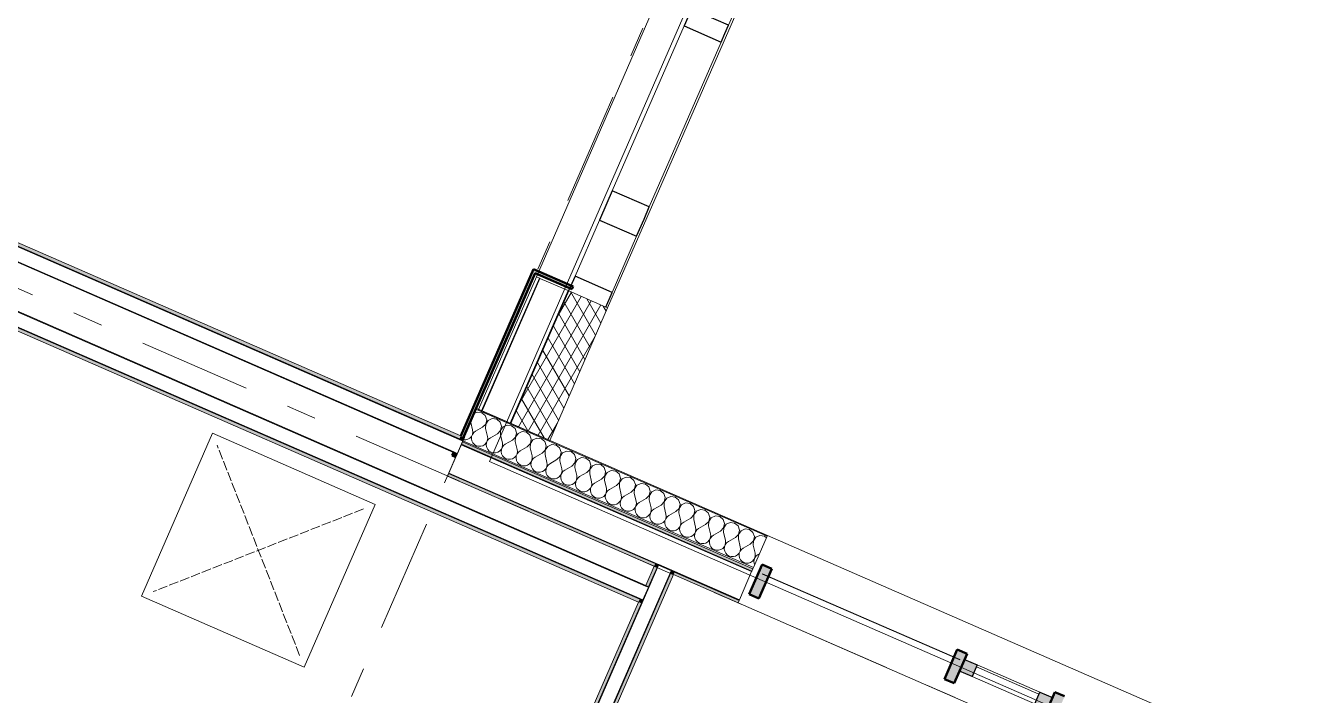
# Model space of a CAD drawing. Header units: millimetres. Extents: x -35034 to 431752, y -71616 to 25069.
# Drawn here: x 341320 to 347304, y -23890 to -20745 of the extents above; entities that cross this region are included whole.
import ezdxf
from ezdxf.enums import TextEntityAlignment as Align

# ---------------------------------------------------------------- set-up
doc = ezdxf.new("R2010")
doc.units = ezdxf.units.MM
doc.header["$MEASUREMENT"] = 0
doc.linetypes.add('Double Dashed', pattern=[1093.611073, 529.166651, -211.666656, 141.111112, -211.666656])
doc.linetypes.add('Hidden Line', pattern=[55, 45, -10])
for name, color, linetype in [('A-25-M_Wall_Int', 7, 'Continuous'), ('New_A-15-MG_Structural_Grid_Phase_2', 7, 'Continuous'), ('New_A-20-M_Floor_Slab', 7, 'Continuous'), ('New_A-25-M_Curtain_Wall', 7, 'Continuous'), ('New_A-25-M_Wall_Ext', 7, 'Continuous'), ('New_A-25-M_Wall_Int', 7, 'Continuous'), ('New_ArchiCAD Doors', 7, 'Continuous'), ('New_ArchiCAD Windows', 7, 'Continuous')]:
    doc.layers.add(name, color=color, linetype=linetype)
for name, color, linetype, lineweight, true_color in [('A-25-M_Wall_Int_Pen_No__107', 7, 'Continuous', 15, 0xa6a6a6), ('A-25-M_Wall_Int_Pen_No__27', 7, 'Continuous', 50, 0x2a2a2a), ('New_A-15-MG_Structural_Grid_Phase_2_Pen_No__222', 7, 'Continuous', 13, 0x65af33), ('New_A-25-M_Curtain_Wall_Pen_No__144', 7, 'Continuous', 0, 0xc8c8c8), ('New_A-25-M_Curtain_Wall_Pen_No__165', 7, 'Continuous', 0, 0x006060), ('New_A-25-M_Curtain_Wall_Pen_No__27', 7, 'Continuous', 50, 0x2a2a2a), ('New_A-25-M_Wall_Ext_Pen_No__107', 7, 'Continuous', 15, 0xa6a6a6), ('New_A-25-M_Wall_Int_Pen_No__107', 7, 'Continuous', 15, 0xa6a6a6), ('New_ArchiCAD Windows_Pen_No__103', 7, 'Continuous', 15, 0xa6a6a6), ('New_ArchiCAD Windows_Pen_No__23', 7, 'Continuous', 30, 0x2a2a2a), ('New_ArchiCAD Windows_Pen_No__63', 7, 'Continuous', 20, 0x606060)]:
    doc.layers.add(name, color=color, linetype=linetype, lineweight=lineweight, true_color=true_color)
for name, color, linetype, lineweight in [('New_A-20-M_Floor_Slab_Pen_No__89', 8, 'Continuous', 20), ('New_A-20-M_Roof_Pen_No__1', 7, 'Continuous', 13), ('New_A-25-M_Curtain_Wall_Pen_No__1', 7, 'Continuous', 13), ('New_A-25-M_Wall_Ext_Pen_No__1', 7, 'Continuous', 13), ('New_A-25-M_Wall_Int_Pen_No__1', 7, 'Continuous', 13), ('New_ArchiCAD Doors_Pen_No__1', 7, 'Continuous', 13), ('New_ArchiCAD Doors_Pen_No__87', 8, 'Continuous', 20), ('New_ArchiCAD Windows_Pen_No__1', 7, 'Continuous', 13), ('New_ArchiCAD Windows_Pen_No__3', 7, 'Continuous', 18), ('New_ArchiCAD Windows_Pen_No__83', 8, 'Continuous', 20)]:
    doc.layers.add(name, color=color, linetype=linetype, lineweight=lineweight)
doc.styles.add('GENERATED_STYLE_4', font='')
doc.styles.get('GENERATED_STYLE_4').set_extended_font_data('Swis721 BT')

# ---------------------------------------------------------------- blocks, each defined once
blk = doc.blocks.new('Slab_6_2', base_point=(319508.7, -20986.7))
at = {"layer": 'New_A-20-M_Floor_Slab_Pen_No__89', "linetype": 'Continuous', "flags": 128}
blk.add_lwpolyline([(360395.6, -39042.6), (361680.2, -36096.6), (358829.1, -34853.4), (360799.2, -30335.3), (343499.7, -22791.9), (351451.6, -4555.7), (347529.4, -2845.4), (347719, -2410.4), (346158.3, -1729.9), (345968.6, -2164.8), (345491.4, -1956.7), (343498.9, -6526.2), (338307.1, -4262.3), (330724.5, -11317.1), (330341.6, -10905.7), (319508.6, -20986.6), (319508.7, -20986.7), (306424.3, -33162.5), (323848.8, -40760.4)], dxfattribs=at)
blk = doc.blocks.new('Curtain Wall_29_2', base_point=(341458.1, 0))
at = {"layer": 'New_A-25-M_Curtain_Wall_Pen_No__144', "linetype": 'Continuous'}
for points in [[(344779.9, -23275.7), (344719.6, -23414.1), (344765.5, -23434.1), (344825.7, -23295.6)], [(345696.9, -23674.5), (345636.7, -23813), (345682.5, -23832.9), (345742.7, -23694.4)], [(346155.4, -23873.9), (346095.2, -24012.4), (346141, -24032.3), (346201.3, -23893.9)]]:
    blk.add_hatch(color=256, dxfattribs=at).paths.add_polyline_path(points)
at = {"layer": 'New_A-25-M_Curtain_Wall_Pen_No__165', "linetype": 'Continuous', "lineweight": 0, "true_color": 0x001818}
blk.add_hatch(color=168, dxfattribs=at).paths.add_polyline_path([(344782.5, -23319.9), (345708.6, -23722.7), (345709, -23721.8), (344782.9, -23318.9)])
at = {"layer": 'New_ArchiCAD Windows_Pen_No__103', "linetype": 'Continuous'}
for points in [[(345731.4, -23720.6), (345791, -23746.5), (345767.1, -23801.5), (345707.4, -23775.6)], [(346120.1, -23955.1), (346060.5, -23929.2), (346084.4, -23874.1), (346144, -23900.1)]]:
    blk.add_hatch(color=256, dxfattribs=at).paths.add_polyline_path(points)
at = {"layer": 'New_A-25-M_Curtain_Wall_Pen_No__1', "linetype": 'Continuous'}
for p, q in [((344782.9, -23318.9), (344782.5, -23319.9)), ((344782.5, -23319.9), (345708.6, -23722.7)), ((345709, -23721.8), (344782.9, -23318.9)), ((345708.6, -23722.7), (345709, -23721.8))]:
    blk.add_line(p, q, dxfattribs=at)
at = {"layer": 'New_A-25-M_Curtain_Wall_Pen_No__27', "linetype": 'Continuous'}
for p, q in [((344779.9, -23275.7), (344719.6, -23414.1)), ((344825.7, -23295.6), (344779.9, -23275.7)), ((344765.5, -23434.1), (344825.7, -23295.6)), ((344719.6, -23414.1), (344765.5, -23434.1)), ((345696.9, -23674.5), (345636.7, -23813)), ((345682.5, -23832.9), (345742.7, -23694.4)), ((345742.7, -23694.4), (345696.9, -23674.5)), ((345636.7, -23813), (345682.5, -23832.9)), ((346155.4, -23873.9), (346095.2, -24012.4)), ((346201.3, -23893.9), (346155.4, -23873.9))]:
    blk.add_line(p, q, dxfattribs=at)
at = {"layer": 'New_ArchiCAD Windows_Pen_No__23', "linetype": 'Continuous'}
for p, q in [((345707.4, -23775.6), (345731.4, -23720.6)), ((345731.4, -23720.6), (345791, -23746.5)), ((345791, -23746.5), (345767.1, -23801.5)), ((345767.1, -23801.5), (345707.4, -23775.6)), ((346060.5, -23929.2), (346084.4, -23874.1)), ((346084.4, -23874.1), (346144, -23900.1))]:
    blk.add_line(p, q, dxfattribs=at)
at = {"layer": 'New_ArchiCAD Windows_Pen_No__63', "linetype": 'Continuous'}
blk.add_line((346080.4, -23883.3), (345787, -23755.7), dxfattribs=at)
at = {"layer": 'New_ArchiCAD Windows_Pen_No__83', "linetype": 'Continuous'}
for p, q in [((345791, -23746.5), (346084.4, -23874.1)), ((346060.5, -23929.2), (345767.1, -23801.5))]:
    blk.add_line(p, q, dxfattribs=at)
blk = doc.blocks.new('*X974', base_point=(341458.1, 0))
at = {"layer": 'New_A-25-M_Wall_Ext_Pen_No__107', "linetype": 'Continuous'}
for p, q in [((343412.4, -22609.4), (343420.5, -22643.6)), ((343443.4, -22560), (343431.7, -22565.2)), ((343464, -22562.8), (343443.4, -22560)), ((343480.1, -22576), (343464, -22562.8)), ((343467.6, -22630.8), (343482.2, -22616)), ((343486.8, -22595.7), (343480.1, -22576)), ((343482.5, -22616.1), (343481.5, -22636.9)), ((343482.2, -22616), (343486.8, -22595.7)), ((343494.2, -22598.9), (343482.5, -22616.1)), ((343513.2, -22590.5), (343494.2, -22598.9)), ((343533.8, -22593.2), (343513.2, -22590.5)), ((343549.9, -22606.5), (343533.8, -22593.2)), ((343556.7, -22626.2), (343549.9, -22606.5)), ((343407.8, -22681.6), (343414.9, -22673.8)), ((343414.9, -22673.8), (343419.6, -22664.4)), ((343416.1, -22674.3), (343415.2, -22684.8)), ((343419.8, -22664.5), (343416.1, -22674.3)), ((343419.6, -22664.4), (343421.5, -22654)), ((343426.1, -22656), (343419.8, -22664.5)), ((343421.5, -22654), (343420.5, -22643.6)), ((343434.4, -22649.6), (343426.1, -22656)), ((343467.6, -22630.8), (343434.4, -22649.6)), ((343481.5, -22636.9), (343490.3, -22674)), ((343491.3, -22684.5), (343490.3, -22674)), ((343537.4, -22661.3), (343504.3, -22680.1)), ((343537.4, -22661.3), (343552, -22646.5)), ((343552.3, -22646.6), (343551.4, -22667.4)), ((343551.4, -22667.4), (343560.2, -22704.5)), ((343552, -22646.5), (343556.7, -22626.2)), ((343564, -22629.4), (343552.3, -22646.6)), ((343583.1, -22620.9), (343564, -22629.4)), ((343603.7, -22623.7), (343583.1, -22620.9)), ((343619.8, -22636.9), (343603.7, -22623.7)), ((343607.3, -22691.8), (343621.9, -22676.9)), ((343626.5, -22656.6), (343619.8, -22636.9)), ((343622.2, -22677), (343621.2, -22697.8)), ((343621.9, -22676.9), (343626.5, -22656.6)), ((343633.9, -22659.8), (343622.2, -22677)), ((343652.9, -22651.4), (343633.9, -22659.8)), ((343673.5, -22654.2), (343652.9, -22651.4)), ((343689.6, -22667.4), (343673.5, -22654.2)), ((343696.3, -22687.1), (343689.6, -22667.4)), ((343377.3, -22689.8), (343378.3, -22690.1)), ((343378.3, -22690.1), (343388.8, -22690)), ((343388.8, -22690), (343398.9, -22687.1)), ((343398.9, -22687.1), (343407.8, -22681.6)), ((343415.2, -22684.8), (343417.2, -22695.1)), ((343417.2, -22695.1), (343421.9, -22704.5)), ((343421.9, -22704.5), (343429.1, -22712.2)), ((343429.1, -22712.2), (343438, -22717.7)), ((343438, -22717.7), (343448.1, -22720.5)), ((343448.1, -22720.5), (343458.6, -22720.5)), ((343458.6, -22720.5), (343468.7, -22717.6)), ((343468.7, -22717.6), (343477.7, -22712)), ((343477.7, -22712), (343484.7, -22704.2)), ((343484.7, -22704.2), (343489.4, -22694.8)), ((343485.9, -22704.8), (343485, -22715.2)), ((343485, -22715.2), (343487, -22725.6)), ((343489.7, -22694.9), (343485.9, -22704.8)), ((343487, -22725.6), (343491.8, -22734.9)), ((343489.4, -22694.8), (343491.3, -22684.5)), ((343495.9, -22686.5), (343489.7, -22694.9)), ((343491.8, -22734.9), (343498.9, -22742.7)), ((343504.3, -22680.1), (343495.9, -22686.5)), ((343547.5, -22742.5), (343554.6, -22734.7)), ((343554.6, -22734.7), (343559.2, -22725.3)), ((343555.8, -22735.2), (343554.9, -22745.7)), ((343559.5, -22725.4), (343555.8, -22735.2)), ((343559.2, -22725.3), (343561.1, -22714.9)), ((343565.8, -22717), (343559.5, -22725.4)), ((343561.1, -22714.9), (343560.2, -22704.5)), ((343574.1, -22710.6), (343565.8, -22717)), ((343607.3, -22691.8), (343574.1, -22710.6)), ((343621.2, -22697.8), (343630, -22734.9)), ((343631, -22745.4), (343630, -22734.9)), ((343677.1, -22722.2), (343644, -22741)), ((343677.1, -22722.2), (343691.7, -22707.4)), ((343692, -22707.5), (343691.1, -22728.3)), ((343691.1, -22728.3), (343699.8, -22765.4)), ((343691.7, -22707.4), (343696.3, -22687.1)), ((343703.7, -22690.3), (343692, -22707.5)), ((343722.7, -22681.8), (343703.7, -22690.3)), ((343743.4, -22684.6), (343722.7, -22681.8)), ((343759.4, -22697.8), (343743.4, -22684.6)), ((343746.9, -22752.7), (343761.5, -22737.8)), ((343766.2, -22717.5), (343759.4, -22697.8)), ((343761.8, -22738), (343760.9, -22758.8)), ((343761.5, -22737.8), (343766.2, -22717.5)), ((343773.6, -22720.7), (343761.8, -22738)), ((343792.6, -22712.3), (343773.6, -22720.7)), ((343813.2, -22715.1), (343792.6, -22712.3)), ((343829.3, -22728.3), (343813.2, -22715.1)), ((343836, -22748), (343829.3, -22728.3)), ((343498.9, -22742.7), (343507.9, -22748.2)), ((343507.9, -22748.2), (343518, -22751)), ((343518, -22751), (343528.5, -22750.9)), ((343528.5, -22750.9), (343538.6, -22748)), ((343538.6, -22748), (343547.5, -22742.5)), ((343554.9, -22745.7), (343556.9, -22756)), ((343556.9, -22756), (343561.6, -22765.4)), ((343561.6, -22765.4), (343568.7, -22773.1)), ((343568.7, -22773.1), (343577.7, -22778.6)), ((343577.7, -22778.6), (343587.8, -22781.4)), ((343587.8, -22781.4), (343598.3, -22781.4)), ((343598.3, -22781.4), (343608.4, -22778.5)), ((343608.4, -22778.5), (343617.3, -22772.9)), ((343617.3, -22772.9), (343624.4, -22765.1)), ((343624.4, -22765.1), (343629.1, -22755.7)), ((343625.6, -22765.7), (343624.7, -22776.1)), ((343624.7, -22776.1), (343626.7, -22786.5)), ((343629.4, -22755.8), (343625.6, -22765.7)), ((343626.7, -22786.5), (343631.5, -22795.8)), ((343629.1, -22755.7), (343631, -22745.4)), ((343635.6, -22747.4), (343629.4, -22755.8)), ((343631.5, -22795.8), (343638.6, -22803.6)), ((343644, -22741), (343635.6, -22747.4)), ((343687.2, -22803.4), (343694.2, -22795.6)), ((343694.2, -22795.6), (343698.9, -22786.2)), ((343695.5, -22796.1), (343694.6, -22806.6)), ((343699.2, -22786.3), (343695.5, -22796.1)), ((343698.9, -22786.2), (343700.8, -22775.8)), ((343705.5, -22777.9), (343699.2, -22786.3)), ((343700.8, -22775.8), (343699.8, -22765.4)), ((343713.8, -22771.5), (343705.5, -22777.9)), ((343746.9, -22752.7), (343713.8, -22771.5)), ((343760.9, -22758.8), (343769.7, -22795.8)), ((343770.7, -22806.3), (343769.7, -22795.8)), ((343816.8, -22783.1), (343783.6, -22801.9)), ((343816.8, -22783.1), (343831.4, -22768.3)), ((343831.7, -22768.4), (343830.7, -22789.2)), ((343830.7, -22789.2), (343839.5, -22826.3)), ((343831.4, -22768.3), (343836, -22748)), ((343843.4, -22751.2), (343831.7, -22768.4)), ((343862.4, -22742.7), (343843.4, -22751.2)), ((343883, -22745.5), (343862.4, -22742.7)), ((343899.1, -22758.7), (343883, -22745.5)), ((343886.6, -22813.6), (343901.2, -22798.7)), ((343905.9, -22778.4), (343899.1, -22758.7)), ((343901.5, -22798.9), (343900.6, -22819.7)), ((343901.2, -22798.7), (343905.9, -22778.4)), ((343913.2, -22781.7), (343901.5, -22798.9)), ((343932.2, -22773.2), (343913.2, -22781.7)), ((343952.9, -22776), (343932.2, -22773.2)), ((343969, -22789.2), (343952.9, -22776)), ((343975.7, -22808.9), (343969, -22789.2)), ((343638.6, -22803.6), (343647.5, -22809.1)), ((343647.5, -22809.1), (343657.7, -22811.9)), ((343657.7, -22811.9), (343668.2, -22811.9)), ((343668.2, -22811.9), (343678.3, -22808.9)), ((343678.3, -22808.9), (343687.2, -22803.4)), ((343694.6, -22806.6), (343696.6, -22816.9)), ((343696.6, -22816.9), (343701.3, -22826.3)), ((343701.3, -22826.3), (343708.4, -22834)), ((343708.4, -22834), (343717.4, -22839.5)), ((343717.4, -22839.5), (343727.5, -22842.3)), ((343727.5, -22842.3), (343738, -22842.3)), ((343738, -22842.3), (343748.1, -22839.4)), ((343748.1, -22839.4), (343757, -22833.8)), ((343757, -22833.8), (343764.1, -22826)), ((343764.1, -22826), (343768.7, -22816.6)), ((343765.3, -22826.6), (343764.4, -22837)), ((343764.4, -22837), (343766.4, -22847.4)), ((343769, -22816.7), (343765.3, -22826.6)), ((343766.4, -22847.4), (343771.1, -22856.7)), ((343768.7, -22816.6), (343770.7, -22806.3)), ((343775.3, -22808.3), (343769, -22816.7)), ((343771.1, -22856.7), (343778.3, -22864.5)), ((343783.6, -22801.9), (343775.3, -22808.3)), ((343826.9, -22864.3), (343833.9, -22856.5)), ((343833.9, -22856.5), (343838.6, -22847.1)), ((343835.1, -22857), (343834.2, -22867.5)), ((343838.9, -22847.2), (343835.1, -22857)), ((343838.6, -22847.1), (343840.5, -22836.7)), ((343845.1, -22838.8), (343838.9, -22847.2)), ((343840.5, -22836.7), (343839.5, -22826.3)), ((343853.5, -22832.4), (343845.1, -22838.8)), ((343886.6, -22813.6), (343853.5, -22832.4)), ((343900.6, -22819.7), (343909.4, -22856.7)), ((343910.3, -22867.2), (343909.4, -22856.7)), ((343956.5, -22844), (343923.3, -22862.8)), ((343956.5, -22844), (343971.1, -22829.2)), ((343971.3, -22829.3), (343970.4, -22850.1)), ((343970.4, -22850.1), (343979.2, -22887.2)), ((343971.1, -22829.2), (343975.7, -22808.9)), ((343983.1, -22812.1), (343971.3, -22829.3)), ((344002.1, -22803.6), (343983.1, -22812.1)), ((344022.7, -22806.4), (344002.1, -22803.6)), ((344038.8, -22819.6), (344022.7, -22806.4)), ((344045.5, -22839.3), (344038.8, -22819.6)), ((344040.9, -22859.6), (344045.5, -22839.3)), ((344052.9, -22842.6), (344041.2, -22859.8)), ((344071.9, -22834.1), (344052.9, -22842.6)), ((344092.6, -22836.9), (344071.9, -22834.1)), ((344108.6, -22850.1), (344092.6, -22836.9)), ((344115.4, -22869.8), (344108.6, -22850.1)), ((343778.3, -22864.5), (343787.2, -22870)), ((343787.2, -22870), (343797.3, -22872.8)), ((343797.3, -22872.8), (343807.8, -22872.8)), ((343807.8, -22872.8), (343817.9, -22869.8)), ((343817.9, -22869.8), (343826.9, -22864.3)), ((343834.2, -22867.5), (343836.2, -22877.8)), ((343836.2, -22877.8), (343841, -22887.2)), ((343841, -22887.2), (343848.1, -22894.9)), ((343848.1, -22894.9), (343857.1, -22900.4)), ((343857.1, -22900.4), (343867.2, -22903.3)), ((343867.2, -22903.3), (343877.7, -22903.2)), ((343877.7, -22903.2), (343887.8, -22900.3)), ((343887.8, -22900.3), (343896.7, -22894.7)), ((343896.7, -22894.7), (343903.8, -22887)), ((343903.8, -22887), (343908.4, -22877.5)), ((343905, -22887.5), (343904.1, -22898)), ((343904.1, -22898), (343906.1, -22908.3)), ((343908.7, -22877.7), (343905, -22887.5)), ((343906.1, -22908.3), (343910.8, -22917.7)), ((343908.4, -22877.5), (343910.3, -22867.2)), ((343915, -22869.2), (343908.7, -22877.7)), ((343910.8, -22917.7), (343917.9, -22925.4)), ((343923.3, -22862.8), (343915, -22869.2)), ((343966.5, -22925.2), (343973.6, -22917.4)), ((343973.6, -22917.4), (343978.3, -22908)), ((343974.8, -22917.9), (343973.9, -22928.4)), ((343978.5, -22908.1), (343974.8, -22917.9)), ((343978.3, -22908), (343980.2, -22897.7)), ((343984.8, -22899.7), (343978.5, -22908.1)), ((343980.2, -22897.7), (343979.2, -22887.2)), ((343993.2, -22893.3), (343984.8, -22899.7)), ((344026.3, -22874.5), (343993.2, -22893.3)), ((344026.3, -22874.5), (344040.9, -22859.6)), ((344041.2, -22859.8), (344040.3, -22880.6)), ((344040.3, -22880.6), (344049, -22917.6)), ((344050, -22928.1), (344049, -22917.6)), ((344096.1, -22904.9), (344063, -22923.7)), ((344096.1, -22904.9), (344110.7, -22890.1)), ((344111, -22890.2), (344110.1, -22911)), ((344110.1, -22911), (344118.9, -22948.1)), ((344110.7, -22890.1), (344115.4, -22869.8)), ((344122.8, -22873), (344111, -22890.2)), ((344141.8, -22864.5), (344122.8, -22873)), ((344162.4, -22867.3), (344141.8, -22864.5)), ((344178.5, -22880.6), (344162.4, -22867.3)), ((344185.2, -22900.3), (344178.5, -22880.6)), ((344180.6, -22920.6), (344185.2, -22900.3)), ((344192.6, -22903.5), (344180.9, -22920.7)), ((344211.6, -22895), (344192.6, -22903.5)), ((344232.2, -22897.8), (344211.6, -22895)), ((344248.3, -22911), (344232.2, -22897.8)), ((344255.1, -22930.7), (344248.3, -22911)), ((343917.9, -22925.4), (343926.9, -22930.9)), ((343926.9, -22930.9), (343937, -22933.7)), ((343937, -22933.7), (343947.5, -22933.7)), ((343947.5, -22933.7), (343957.6, -22930.8)), ((343957.6, -22930.8), (343966.5, -22925.2)), ((343973.9, -22928.4), (343975.9, -22938.7)), ((343975.9, -22938.7), (343980.6, -22948.1)), ((343980.6, -22948.1), (343987.8, -22955.8)), ((343987.8, -22955.8), (343996.7, -22961.3)), ((343996.7, -22961.3), (344006.9, -22964.2)), ((344006.9, -22964.2), (344017.4, -22964.1)), ((344017.4, -22964.1), (344027.5, -22961.2)), ((344027.5, -22961.2), (344036.4, -22955.6)), ((344036.4, -22955.6), (344043.4, -22947.9)), ((344043.4, -22947.9), (344048.1, -22938.4)), ((344044.7, -22948.4), (344043.8, -22958.9)), ((344043.8, -22958.9), (344045.8, -22969.2)), ((344048.4, -22938.6), (344044.7, -22948.4)), ((344045.8, -22969.2), (344050.5, -22978.6)), ((344048.1, -22938.4), (344050, -22928.1)), ((344054.7, -22930.1), (344048.4, -22938.6)), ((344050.5, -22978.6), (344057.6, -22986.3)), ((344063, -22923.7), (344054.7, -22930.1)), ((344106.2, -22986.1), (344113.3, -22978.3)), ((344113.3, -22978.3), (344117.9, -22968.9)), ((344118.2, -22969), (344114.5, -22978.8)), ((344117.9, -22968.9), (344119.9, -22958.6)), ((344124.5, -22960.6), (344118.2, -22969)), ((344119.9, -22958.6), (344118.9, -22948.1)), ((344132.8, -22954.2), (344124.5, -22960.6)), ((344166, -22935.4), (344132.8, -22954.2)), ((344166, -22935.4), (344180.6, -22920.6)), ((344180.9, -22920.7), (344179.9, -22941.5)), ((344179.9, -22941.5), (344188.7, -22978.5)), ((344189.7, -22989), (344188.7, -22978.5)), ((344235.8, -22965.8), (344202.7, -22984.6)), ((344235.8, -22965.8), (344250.4, -22951)), ((344250.7, -22951.1), (344249.8, -22971.9)), ((344249.8, -22971.9), (344258.6, -23009)), ((344250.4, -22951), (344255.1, -22930.7)), ((344262.4, -22933.9), (344250.7, -22951.1)), ((344281.4, -22925.4), (344262.4, -22933.9)), ((344302.1, -22928.2), (344281.4, -22925.4)), ((344318.2, -22941.5), (344302.1, -22928.2)), ((344324.9, -22961.2), (344318.2, -22941.5)), ((344320.3, -22981.5), (344324.9, -22961.2)), ((344332.3, -22964.4), (344320.5, -22981.6)), ((344351.3, -22955.9), (344332.3, -22964.4)), ((344371.9, -22958.7), (344351.3, -22955.9)), ((344388, -22971.9), (344371.9, -22958.7)), ((344394.7, -22991.6), (344388, -22971.9)), ((344057.6, -22986.3), (344066.6, -22991.8)), ((344066.6, -22991.8), (344076.7, -22994.6)), ((344076.7, -22994.6), (344087.2, -22994.6)), ((344087.2, -22994.6), (344097.3, -22991.7)), ((344097.3, -22991.7), (344106.2, -22986.1)), ((344114.5, -22978.8), (344113.6, -22989.3)), ((344113.6, -22989.3), (344115.6, -22999.6)), ((344115.6, -22999.6), (344120.3, -23009)), ((344120.3, -23009), (344127.5, -23016.7)), ((344127.5, -23016.7), (344136.4, -23022.2)), ((344136.4, -23022.2), (344146.5, -23025.1)), ((344146.5, -23025.1), (344157, -23025)), ((344157, -23025), (344167.1, -23022.1)), ((344167.1, -23022.1), (344176.1, -23016.6)), ((344176.1, -23016.6), (344183.1, -23008.8)), ((344183.1, -23008.8), (344187.8, -22999.3)), ((344184.3, -23009.3), (344183.4, -23019.8)), ((344183.4, -23019.8), (344185.4, -23030.1)), ((344188.1, -22999.5), (344184.3, -23009.3)), ((344185.4, -23030.1), (344190.2, -23039.5)), ((344187.8, -22999.3), (344189.7, -22989)), ((344194.3, -22991), (344188.1, -22999.5)), ((344202.7, -22984.6), (344194.3, -22991)), ((344253, -23039.2), (344257.6, -23029.8)), ((344257.9, -23029.9), (344254.2, -23039.8)), ((344257.6, -23029.8), (344259.5, -23019.5)), ((344264.2, -23021.5), (344257.9, -23029.9)), ((344259.5, -23019.5), (344258.6, -23009)), ((344272.5, -23015.1), (344264.2, -23021.5)), ((344305.7, -22996.3), (344272.5, -23015.1)), ((344305.7, -22996.3), (344320.3, -22981.5)), ((344320.5, -22981.6), (344319.6, -23002.4)), ((344319.6, -23002.4), (344328.4, -23039.5)), ((344375.5, -23026.7), (344342.4, -23045.5)), ((344375.5, -23026.7), (344390.1, -23011.9)), ((344390.4, -23012), (344389.5, -23032.8)), ((344389.5, -23032.8), (344398.2, -23069.9)), ((344390.1, -23011.9), (344394.7, -22991.6)), ((344402.1, -22994.8), (344390.4, -23012)), ((344421.1, -22986.4), (344402.1, -22994.8)), ((344441.8, -22989.1), (344421.1, -22986.4)), ((344457.8, -23002.4), (344441.8, -22989.1)), ((344464.6, -23022.1), (344457.8, -23002.4)), ((344459.9, -23042.4), (344464.6, -23022.1)), ((344471.9, -23025.3), (344460.2, -23042.5)), ((344491, -23016.8), (344471.9, -23025.3)), ((344511.6, -23019.6), (344491, -23016.8)), ((344527.7, -23032.8), (344511.6, -23019.6)), ((344534.4, -23052.5), (344527.7, -23032.8)), ((344190.2, -23039.5), (344197.3, -23047.2)), ((344197.3, -23047.2), (344206.3, -23052.7)), ((344206.3, -23052.7), (344216.4, -23055.5)), ((344216.4, -23055.5), (344226.9, -23055.5)), ((344226.9, -23055.5), (344237, -23052.6)), ((344237, -23052.6), (344245.9, -23047)), ((344245.9, -23047), (344253, -23039.2)), ((344254.2, -23039.8), (344253.3, -23050.2)), ((344253.3, -23050.2), (344255.3, -23060.5)), ((344255.3, -23060.5), (344260, -23069.9)), ((344260, -23069.9), (344267.1, -23077.7)), ((344267.1, -23077.7), (344276.1, -23083.1)), ((344276.1, -23083.1), (344286.2, -23086)), ((344286.2, -23086), (344296.7, -23085.9)), ((344296.7, -23085.9), (344306.8, -23083)), ((344306.8, -23083), (344315.7, -23077.5)), ((344315.7, -23077.5), (344322.8, -23069.7)), ((344322.8, -23069.7), (344327.5, -23060.3)), ((344324, -23070.2), (344323.1, -23080.7)), ((344323.1, -23080.7), (344325.1, -23091)), ((344327.7, -23060.4), (344324, -23070.2)), ((344325.1, -23091), (344329.8, -23100.4)), ((344327.5, -23060.3), (344329.4, -23049.9)), ((344334, -23051.9), (344327.7, -23060.4)), ((344329.4, -23049.9), (344328.4, -23039.5)), ((344342.4, -23045.5), (344334, -23051.9)), ((344392.6, -23100.1), (344397.3, -23090.7)), ((344397.6, -23090.8), (344393.9, -23100.7)), ((344397.3, -23090.7), (344399.2, -23080.4)), ((344403.9, -23082.4), (344397.6, -23090.8)), ((344399.2, -23080.4), (344398.2, -23069.9)), ((344412.2, -23076), (344403.9, -23082.4)), ((344445.3, -23057.2), (344412.2, -23076)), ((344445.3, -23057.2), (344459.9, -23042.4)), ((344460.2, -23042.5), (344459.3, -23063.3)), ((344459.3, -23063.3), (344468.1, -23100.4)), ((344515.2, -23087.7), (344482, -23106.5)), ((344515.2, -23087.7), (344529.8, -23072.8)), ((344530.1, -23072.9), (344529.1, -23093.7)), ((344529.1, -23093.7), (344537.9, -23130.8)), ((344529.8, -23072.8), (344534.4, -23052.5)), ((344541.8, -23055.7), (344530.1, -23072.9)), ((344560.8, -23047.3), (344541.8, -23055.7)), ((344581.4, -23050.1), (344560.8, -23047.3)), ((344597.5, -23063.3), (344581.4, -23050.1)), ((344604.3, -23083), (344597.5, -23063.3)), ((344599.6, -23103.3), (344604.3, -23083)), ((344611.6, -23086.2), (344599.9, -23103.4)), ((344630.6, -23077.7), (344611.6, -23086.2)), ((344651.3, -23080.5), (344630.6, -23077.7)), ((344667.4, -23093.7), (344651.3, -23080.5)), ((344674.1, -23113.4), (344667.4, -23093.7)), ((344329.8, -23100.4), (344337, -23108.1)), ((344337, -23108.1), (344345.9, -23113.6)), ((344345.9, -23113.6), (344356.1, -23116.4)), ((344356.1, -23116.4), (344366.6, -23116.4)), ((344366.6, -23116.4), (344376.7, -23113.5)), ((344376.7, -23113.5), (344385.6, -23107.9)), ((344385.6, -23107.9), (344392.6, -23100.1)), ((344393.9, -23100.7), (344393, -23111.1)), ((344393, -23111.1), (344394.9, -23121.4)), ((344394.9, -23121.4), (344399.7, -23130.8)), ((344399.7, -23130.8), (344406.8, -23138.6)), ((344406.8, -23138.6), (344415.8, -23144.1)), ((344415.8, -23144.1), (344425.9, -23146.9)), ((344425.9, -23146.9), (344436.4, -23146.8)), ((344436.4, -23146.8), (344446.5, -23143.9)), ((344446.5, -23143.9), (344455.4, -23138.4)), ((344455.4, -23138.4), (344462.5, -23130.6)), ((344462.5, -23130.6), (344467.1, -23121.2)), ((344463.7, -23131.1), (344462.8, -23141.6)), ((344462.8, -23141.6), (344464.8, -23151.9)), ((344467.4, -23121.3), (344463.7, -23131.1)), ((344464.8, -23151.9), (344469.5, -23161.3)), ((344467.1, -23121.2), (344469.1, -23110.8)), ((344473.7, -23112.9), (344467.4, -23121.3)), ((344469.1, -23110.8), (344468.1, -23100.4)), ((344482, -23106.5), (344473.7, -23112.9)), ((344532.3, -23161), (344537, -23151.6)), ((344537.3, -23151.7), (344533.5, -23161.6)), ((344537, -23151.6), (344538.9, -23141.3)), ((344543.5, -23143.3), (344537.3, -23151.7)), ((344538.9, -23141.3), (344537.9, -23130.8)), ((344551.9, -23136.9), (344543.5, -23143.3)), ((344585, -23118.1), (344551.9, -23136.9)), ((344585, -23118.1), (344599.6, -23103.3)), ((344599.9, -23103.4), (344599, -23124.2)), ((344599, -23124.2), (344607.7, -23161.3)), ((344654.9, -23148.6), (344621.7, -23167.4)), ((344654.9, -23148.6), (344669.5, -23133.7)), ((344669.7, -23133.9), (344668.8, -23154.7)), ((344668.8, -23154.7), (344677.6, -23191.7)), ((344669.5, -23133.7), (344674.1, -23113.4)), ((344681.5, -23116.6), (344669.7, -23133.9)), ((344700.5, -23108.2), (344681.5, -23116.6)), ((344721.1, -23111), (344700.5, -23108.2)), ((344737.2, -23124.2), (344721.1, -23111)), ((344743.9, -23143.9), (344737.2, -23124.2)), ((344739.3, -23164.2), (344743.9, -23143.9)), ((344751.3, -23147.1), (344739.6, -23164.3)), ((344770.3, -23138.6), (344751.3, -23147.1)), ((344791, -23141.4), (344770.3, -23138.6)), ((344800.6, -23149.4), (344791, -23141.4)), ((344469.5, -23161.3), (344476.6, -23169)), ((344476.6, -23169), (344485.6, -23174.5)), ((344485.6, -23174.5), (344495.7, -23177.3)), ((344495.7, -23177.3), (344506.2, -23177.3)), ((344506.2, -23177.3), (344516.3, -23174.4)), ((344516.3, -23174.4), (344525.3, -23168.8)), ((344525.3, -23168.8), (344532.3, -23161)), ((344533.5, -23161.6), (344532.6, -23172)), ((344532.6, -23172), (344534.6, -23182.4)), ((344534.6, -23182.4), (344539.4, -23191.7)), ((344539.4, -23191.7), (344546.5, -23199.5)), ((344546.5, -23199.5), (344555.5, -23205)), ((344555.5, -23205), (344565.6, -23207.8)), ((344565.6, -23207.8), (344576.1, -23207.7)), ((344576.1, -23207.7), (344586.2, -23204.8)), ((344586.2, -23204.8), (344595.1, -23199.3)), ((344595.1, -23199.3), (344602.2, -23191.5)), ((344602.2, -23191.5), (344606.8, -23182.1)), ((344603.4, -23192), (344602.5, -23202.5)), ((344602.5, -23202.5), (344604.5, -23212.8)), ((344607.1, -23182.2), (344603.4, -23192)), ((344604.5, -23212.8), (344609.2, -23222.2)), ((344606.8, -23182.1), (344608.7, -23171.7)), ((344613.4, -23173.8), (344607.1, -23182.2)), ((344608.7, -23171.7), (344607.7, -23161.3)), ((344621.7, -23167.4), (344613.4, -23173.8)), ((344672, -23221.9), (344676.7, -23212.5)), ((344676.9, -23212.6), (344673.2, -23222.5)), ((344676.7, -23212.5), (344678.6, -23202.2)), ((344683.2, -23204.2), (344676.9, -23212.6)), ((344678.6, -23202.2), (344677.6, -23191.7)), ((344691.6, -23197.8), (344683.2, -23204.2)), ((344724.7, -23179), (344691.6, -23197.8)), ((344724.7, -23179), (344739.3, -23164.2)), ((344739.6, -23164.3), (344738.7, -23185.1)), ((344738.7, -23185.1), (344747.4, -23222.2)), ((344609.2, -23222.2), (344616.3, -23229.9)), ((344616.3, -23229.9), (344625.3, -23235.4)), ((344625.3, -23235.4), (344635.4, -23238.2)), ((344635.4, -23238.2), (344645.9, -23238.2)), ((344645.9, -23238.2), (344656, -23235.3)), ((344656, -23235.3), (344664.9, -23229.7)), ((344664.9, -23229.7), (344672, -23221.9)), ((344673.2, -23222.5), (344672.3, -23232.9)), ((344672.3, -23232.9), (344674.3, -23243.3)), ((344674.3, -23243.3), (344679, -23252.6)), ((344679, -23252.6), (344686.2, -23260.4)), ((344686.2, -23260.4), (344695.1, -23265.9)), ((344695.1, -23265.9), (344705.3, -23268.7)), ((344705.3, -23268.7), (344715.8, -23268.7)), ((344715.8, -23268.7), (344725.9, -23265.7)), ((344725.9, -23265.7), (344734.8, -23260.2)), ((344734.8, -23260.2), (344741.8, -23252.4)), ((344741.8, -23252.4), (344746.5, -23243)), ((344743.1, -23252.9), (344742.2, -23263.4)), ((344742.2, -23263.4), (344744.1, -23273.7)), ((344746.8, -23243.1), (344743.1, -23252.9)), ((344744.1, -23273.7), (344745.4, -23276.1)), ((344746.5, -23243), (344748.4, -23232.6)), ((344753.1, -23234.7), (344746.8, -23243.1)), ((344748.4, -23232.6), (344747.4, -23222.2)), ((344761.4, -23228.3), (344753.1, -23234.7)), ((344767.8, -23224.6), (344761.4, -23228.3))]:
    blk.add_line(p, q, dxfattribs=at)
blk = doc.blocks.new('Simple Door Opening_11')
at = {"layer": 'New_ArchiCAD Doors_Pen_No__1', "linetype": 'Continuous'}
for p, q in [((4056, -4.5), (4056, 0)), ((4056, -164.5), (4056, -4.5)), ((4056, -170.5), (4056, -164.5)), ((4056, -182.5), (4056, -170.5)), ((4056, -185.5), (4056, -182.5)), ((4056, -329.5), (4056, -185.5)), ((4056, -332.5), (4056, -329.5)), ((4056, -345), (4056, -332.5))]:
    blk.add_line(p, q, dxfattribs=at)
at = {"layer": 'New_ArchiCAD Doors_Pen_No__87', "linetype": 'Continuous'}
for p, q in [((-4056, 0), (4056, 0)), ((4056, -345), (-4056, -345))]:
    blk.add_line(p, q, dxfattribs=at)
blk = doc.blocks.new('Wall_284_2', base_point=(352635.5, -26929.3))
at = {"layer": 'New_A-25-M_Wall_Ext_Pen_No__107', "linetype": 'Continuous'}
h = blk.add_hatch(dxfattribs=at)
h.set_pattern_fill('Plaster_0002', color=256, style=0, pattern_type=2)
h.set_pattern_definition([(0, (341458.06, 0), (0, 173.2051), [0, -100]), (0, (341508.06, 86.6), (0, 173.2051), [0, -100])])
h.paths.add_polyline_path([(344805.3, -23138.6), (343441, -22543.7), (343439.2, -22547.8), (344803.5, -23142.7)])
at = {"layer": 'New_A-25-M_Wall_Ext_Pen_No__107', "linetype": 'Continuous', "lineweight": 0, "true_color": 0x535353}
for points in [[(344732.4, -23305.9), (343368.1, -22711), (343366.9, -22713.8), (344731.2, -23308.6)], [(344292.9, -23274.6), (343309.3, -22845.8), (343308.1, -22848.5), (344291.7, -23277.4)], [(344286.7, -23288.8), (344289.4, -23290), (344294.4, -23278.6), (344291.7, -23277.4)], [(344291.7, -23277.4), (344294.4, -23278.6), (344295.6, -23275.8), (344292.9, -23274.6)], [(344294.4, -23278.6), (344672.4, -23443.4), (344673.6, -23440.6), (344295.6, -23275.8)], [(344348.1, -23315.6), (344350.8, -23316.8), (344355.8, -23305.4), (344353.1, -23304.2)]]:
    blk.add_hatch(color=251, dxfattribs=at).paths.add_polyline_path(points)
at = {"layer": 'New_A-25-M_Wall_Ext_Pen_No__107', "linetype": 'Continuous'}
for points in [[(344737.2, -23294.9), (343372.9, -22700), (343368.1, -22711), (344732.4, -23305.9)], [(344277.9, -23271.4), (343308.1, -22848.5), (343303.1, -22860), (344272.9, -23282.8)], [(344272.9, -23282.8), (344286.7, -23288.8), (344291.7, -23277.4), (344277.9, -23271.4)], [(344350.8, -23316.8), (344364.6, -23322.8), (344369.6, -23311.3), (344355.8, -23305.4)], [(344364.6, -23322.8), (344667.4, -23454.9), (344672.4, -23443.4), (344369.6, -23311.3)]]:
    blk.add_hatch(color=256, dxfattribs=at).paths.add_polyline_path(points)
at = {"layer": 'New_A-25-M_Wall_Ext_Pen_No__1', "linetype": 'Continuous'}
for p, q in [((344803.5, -23142.7), (343439.2, -22547.8)), ((344731.2, -23308.6), (343366.9, -22713.8)), ((344732.4, -23305.9), (343368.1, -22711)), ((344737.2, -23294.9), (343372.9, -22700)), ((344739.6, -23289.4), (343375.3, -22694.5)), ((343308.1, -22848.5), (344291.7, -23277.4)), ((344292.9, -23274.6), (343309.3, -22845.8)), ((344291.7, -23277.4), (344286.7, -23288.8)), ((344295.6, -23275.8), (344292.9, -23274.6)), ((344673.6, -23440.6), (344295.6, -23275.8)), ((344289.4, -23290), (344294.4, -23278.6)), ((344294.4, -23278.6), (344672.4, -23443.4)), ((344348.1, -23315.6), (344353.1, -23304.2)), ((344350.8, -23316.8), (344355.8, -23305.4))]:
    blk.add_line(p, q, dxfattribs=at)
at = {"layer": 'New_A-25-M_Wall_Ext_Pen_No__1', "linetype": 'Continuous', "flags": 128}
for points in [[(343441, -22543.7), (343303.1, -22860)], [(344805.3, -23138.6), (343441, -22543.7)], [(343303.1, -22860), (344272.9, -23282.8)], [(344364.6, -23322.8), (344667.4, -23454.9)]]:
    blk.add_lwpolyline(points, dxfattribs=at)
at = {"layer": 'New_A-25-M_Wall_Ext', "color": 250, "lineweight": 50, "true_color": 0x2a2a2a}
blk.add_blockref('*X974', (341458.1, 0), dxfattribs=at)
at = {"layer": 'New_ArchiCAD Doors', "color": 251, "linetype": 'Continuous', "lineweight": 20, "true_color": 0x606060, "xscale": -0.9999999999999999, "zscale": 1000, "rotation": 336.4404115840111}
blk.add_blockref('Simple Door Opening_11', (348523.2, -24759.8), dxfattribs=at)
blk = doc.blocks.new('Wall_296_2', base_point=(342765.8, -26989.4))
at = {"layer": 'A-25-M_Wall_Int_Pen_No__107', "linetype": 'Continuous'}
blk.add_hatch(color=256, dxfattribs=at).paths.add_polyline_path([(342760.9, -26750.3), (342754.9, -26764.1), (342768.7, -26770.1), (342774.7, -26756.3)])
at = {"layer": 'New_A-25-M_Wall_Int_Pen_No__107', "linetype": 'Continuous', "lineweight": 0, "true_color": 0x535353}
for points in [[(342752, -26983.4), (344350.8, -23316.8), (344348.1, -23315.6), (342749.3, -26982.2)], [(344250, -23380.5), (344289.4, -23290), (344286.7, -23288.8), (344247.2, -23379.3)], [(344246, -23382.1), (342687.9, -26955.4), (342690.6, -26956.6), (344248.8, -23383.3)], [(344233.5, -23373.3), (344232.3, -23376.1), (344246, -23382.1), (344247.2, -23379.3)], [(344247.2, -23379.3), (344246, -23382.1), (344248.8, -23383.3), (344250, -23380.5)], [(344206.7, -23434.8), (344205.5, -23437.5), (344219.2, -23443.5), (344220.4, -23440.8)]]:
    blk.add_hatch(color=251, dxfattribs=at).paths.add_polyline_path(points)
at = {"layer": 'New_A-25-M_Wall_Int_Pen_No__107', "linetype": 'Continuous'}
for points in [[(342765.8, -26989.4), (344364.6, -23322.8), (344350.8, -23316.8), (342752, -26983.4)], [(344247.2, -23379.3), (344286.7, -23288.8), (344272.9, -23282.8), (344233.5, -23373.3)], [(344199.5, -23451.3), (342760.9, -26750.3), (342774.7, -26756.3), (344213.2, -23457.3)], [(344205.5, -23437.5), (344199.5, -23451.3), (344213.2, -23457.3), (344219.2, -23443.5)], [(342754.9, -26764.1), (342674.1, -26949.4), (342687.9, -26955.4), (342768.7, -26770.1)]]:
    blk.add_hatch(color=256, dxfattribs=at).paths.add_polyline_path(points)
at = {"layer": 'New_A-25-M_Wall_Int_Pen_No__1', "linetype": 'Continuous'}
for p, q in [((342749.3, -26982.2), (344348.1, -23315.6)), ((342752, -26983.4), (344350.8, -23316.8)), ((344247.2, -23379.3), (344286.7, -23288.8)), ((344250, -23380.5), (344289.4, -23290)), ((342690.6, -26956.6), (344248.8, -23383.3)), ((344220.4, -23440.8), (344246, -23382.1)), ((344232.3, -23376.1), (344246, -23382.1)), ((344247.2, -23379.3), (344233.5, -23373.3)), ((344248.8, -23383.3), (344250, -23380.5)), ((342774.7, -26756.3), (344213.2, -23457.3)), ((344205.5, -23437.5), (344219.2, -23443.5)), ((344206.7, -23434.8), (344220.4, -23440.8)), ((344213.2, -23457.3), (344219.2, -23443.5)), ((342687.9, -26955.4), (342768.7, -26770.1)), ((342768.7, -26770.1), (342774.7, -26756.3))]:
    blk.add_line(p, q, dxfattribs=at)
at = {"layer": 'New_A-25-M_Wall_Int_Pen_No__1', "linetype": 'Continuous', "flags": 128}
for points in [[(342765.8, -26989.4), (344364.6, -23322.8)], [(344272.9, -23282.8), (344233.5, -23373.3)], [(344199.5, -23451.3), (342760.9, -26750.3)], [(342754.9, -26764.1), (342674.1, -26949.4)]]:
    blk.add_lwpolyline(points, dxfattribs=at)
blk = doc.blocks.new('Wall_323_2', base_point=(340755.4, -21856.7))
at = {"layer": 'New_A-25-M_Wall_Int_Pen_No__107', "linetype": 'Continuous', "lineweight": 0, "true_color": 0x535353}
for points in [[(340754.2, -21859.5), (344232.3, -23376.1), (344233.5, -23373.3), (340755.4, -21856.7)], [(340727.4, -21920.9), (344205.5, -23437.5), (344206.7, -23434.8), (340728.6, -21918.1)]]:
    blk.add_hatch(color=251, dxfattribs=at).paths.add_polyline_path(points)
at = {"layer": 'New_A-25-M_Wall_Int_Pen_No__107', "linetype": 'Continuous'}
blk.add_hatch(color=256, dxfattribs=at).paths.add_polyline_path([(340721.4, -21934.6), (344199.5, -23451.3), (344205.5, -23437.5), (340727.4, -21920.9)])
at = {"layer": 'New_A-25-M_Wall_Int_Pen_No__1', "linetype": 'Continuous'}
for p, q in [((340754.2, -21859.5), (344232.3, -23376.1)), ((340727.4, -21920.9), (344205.5, -23437.5)), ((340728.6, -21918.1), (344206.7, -23434.8))]:
    blk.add_line(p, q, dxfattribs=at)
at = {"layer": 'New_A-25-M_Wall_Int_Pen_No__1', "linetype": 'Continuous', "flags": 128}
for points in [[(340728.6, -21918.1), (340754.2, -21859.5)], [(340754.2, -21859.5), (340755.4, -21856.7)], [(344233.5, -23373.3), (340755.4, -21856.7)], [(340721.4, -21934.6), (340727.4, -21920.9)], [(340721.4, -21934.6), (344199.5, -23451.3)], [(340727.4, -21920.9), (340728.6, -21918.1)]]:
    blk.add_lwpolyline(points, dxfattribs=at)
blk = doc.blocks.new('Triple Window 19_2')
at = {"layer": 'New_ArchiCAD Windows_Pen_No__1', "linetype": 'Continuous'}
for p, q in [((-1175, -0.5), (-1175, 0)), ((1175, -0.5), (1175, 0)), ((-1175, -190), (-1175, -0.5)), ((1175, -190), (1175, -0.5))]:
    blk.add_line(p, q, dxfattribs=at)
at = {"layer": 'New_ArchiCAD Windows_Pen_No__23', "linetype": 'Continuous'}
for p, q in [((-1175, 0), (-1125, 0)), ((-1125, 0), (-1125, -190)), ((-268, -190), (-268, 0)), ((-268, 0), (-225, 0)), ((-225, 0), (-182, 0)), ((-182, 0), (-182, -190)), ((662.5, -190), (662.5, 0)), ((662.5, 0), (725, 0)), ((725, 0), (812.5, 0)), ((812.5, 0), (812.5, -190)), ((1100, -190), (1100, 0)), ((1100, 0), (1175, 0)), ((-1125, -190), (-1175, -190)), ((-225, -190), (-268, -190)), ((-182, -190), (-225, -190)), ((725, -190), (662.5, -190)), ((812.5, -190), (725, -190)), ((1175, -190), (1100, -190))]:
    blk.add_line(p, q, dxfattribs=at)
at = {"layer": 'New_ArchiCAD Windows_Pen_No__3', "linetype": 'Continuous'}
for p, q in [((-1175, 165), (1175, 165)), ((-1125, 0), (-268, 0)), ((-182, 0), (662.5, 0)), ((812.5, 0), (1100, 0)), ((-1175, -200), (1175, -200)), ((-268, -190), (-1125, -190)), ((662.5, -190), (-182, -190)), ((1100, -190), (812.5, -190))]:
    blk.add_line(p, q, dxfattribs=at)
blk = doc.blocks.new('Wall_349_2', base_point=(351624, -4712.5))
at = {"layer": 'New_A-25-M_Wall_Ext_Pen_No__107', "linetype": 'Continuous'}
h = blk.add_hatch(dxfattribs=at)
h.set_pattern_fill('Plaster_0002', color=256, style=0, pattern_type=2)
h.set_pattern_definition([(66.4404, (341458.06, 0), (-158.7675, 69.2305), [0, -100]), (66.4404, (341398.67, 80.45), (-158.7675, 69.2305), [0, -100])])
h.paths.add_polyline_path([(343720.3, -21925), (343449, -22547.2), (343462.8, -22553.2), (343734.1, -21931)])
at = {"layer": 'New_A-25-M_Wall_Ext_Pen_No__107', "linetype": 'Continuous', "lineweight": 0, "true_color": 0x535353}
for points in [[(343734.1, -21931), (343462.8, -22553.2), (343465.5, -22554.4), (343736.8, -21932.2)], [(343868.8, -21989.7), (343597.5, -22611.9), (343600.2, -22613.1), (343871.6, -21990.9)]]:
    blk.add_hatch(color=251, dxfattribs=at).paths.add_polyline_path(points)
at = {"layer": 'New_A-25-M_Wall_Ext_Pen_No__107', "linetype": 'Continuous'}
for points in [[(343871.6, -21990.9), (343600.2, -22613.1), (343600.7, -22613.3), (343872, -21991.1)], [(343782.9, -22692.8), (343783.6, -22693.1), (344054.9, -22070.9), (344054.3, -22070.6)]]:
    blk.add_hatch(color=256, dxfattribs=at).paths.add_polyline_path(points)
h = blk.add_hatch(dxfattribs=at)
h.set_pattern_fill('Batt_Insulation_0002', color=256, style=0, pattern_type=2)
h.set_pattern_definition([(60, (341458.065, 0), (-43.30127, 25), []), (120, (341458.065, 0), (43.30127, 25), [])])
h.paths.add_polyline_path([(343872, -21991.1), (343600.7, -22613.3), (343782.9, -22692.8), (344054.3, -22070.6), (344045.7, -22066.9)])
at = {"layer": 'New_A-25-M_Wall_Ext_Pen_No__1', "linetype": 'Continuous'}
for p, q in [((343462.8, -22553.2), (343734.1, -21931)), ((343465.5, -22554.4), (343736.8, -21932.2)), ((343734.1, -21931), (343720.3, -21925)), ((343736.8, -21932.2), (343734.1, -21931)), ((343868.8, -21989.7), (343736.8, -21932.2)), ((343597.5, -22611.9), (343868.8, -21989.7)), ((343600.2, -22613.1), (343871.6, -21990.9)), ((343600.7, -22613.3), (343872, -21991.1)), ((343871.6, -21990.9), (343868.8, -21989.7)), ((343872, -21991.1), (343871.6, -21990.9)), ((344045.7, -22066.9), (343872, -21991.1)), ((343782.9, -22692.8), (344054.3, -22070.6)), ((344054.3, -22070.6), (344045.7, -22066.9)), ((344054.9, -22070.9), (344054.3, -22070.6))]:
    blk.add_line(p, q, dxfattribs=at)
at = {"layer": 'New_A-25-M_Wall_Ext_Pen_No__1', "linetype": 'Continuous', "flags": 128}
for points in [[(343720.3, -21925), (343449, -22547.2)], [(343783.6, -22693.1), (344054.9, -22070.9)], [(343449, -22547.2), (343783.6, -22693.1)]]:
    blk.add_lwpolyline(points, dxfattribs=at)
at = {"layer": 'New_ArchiCAD Windows', "color": 251, "linetype": 'Continuous', "lineweight": 20, "true_color": 0x606060, "xscale": -1, "zscale": 1000, "rotation": 66.44041158399281}
blk.add_blockref('Triple Window 19_2', (344341.2, -20913.9), dxfattribs=at)
blk = doc.blocks.new('Wall_357_2', base_point=(340853.3, -21669.5))
at = {"layer": 'New_A-25-M_Wall_Int_Pen_No__107', "linetype": 'Continuous'}
for points in [[(343364.5, -22671.8), (340887.3, -21591.6), (340881.3, -21605.4), (343358.5, -22685.5)], [(343381.9, -22679.4), (343378.2, -22677.8), (343372.2, -22691.5), (343375.9, -22693.1)]]:
    blk.add_hatch(color=256, dxfattribs=at).paths.add_polyline_path(points)
at = {"layer": 'New_A-25-M_Wall_Int_Pen_No__107', "linetype": 'Continuous', "lineweight": 0, "true_color": 0x535353}
for points in [[(343358.5, -22685.5), (340881.3, -21605.4), (340880.1, -21608.1), (343357.3, -22688.3)], [(343331.7, -22747), (340854.5, -21666.8), (340853.3, -21669.5), (343330.5, -22749.7)], [(343375.9, -22693.1), (343372.2, -22691.5), (343371, -22694.3), (343374.7, -22695.9)], [(343349.1, -22754.5), (343345.4, -22752.9), (343344.2, -22755.7), (343347.9, -22757.3)]]:
    blk.add_hatch(color=251, dxfattribs=at).paths.add_polyline_path(points)
at = {"layer": 'New_A-25-M_Wall_Int_Pen_No__1', "linetype": 'Continuous'}
for p, q in [((343357.3, -22688.3), (340880.1, -21608.1)), ((343358.5, -22685.5), (340881.3, -21605.4)), ((343331.7, -22747), (340854.5, -21666.8)), ((343374.7, -22695.9), (343371, -22694.3)), ((343375.9, -22693.1), (343372.2, -22691.5)), ((343349.1, -22754.5), (343345.4, -22752.9))]:
    blk.add_line(p, q, dxfattribs=at)
at = {"layer": 'New_A-25-M_Wall_Int_Pen_No__1', "linetype": 'Continuous', "flags": 128}
for points in [[(343364.5, -22671.8), (340887.3, -21591.6)], [(340853.3, -21669.5), (343330.5, -22749.7)], [(343381.9, -22679.4), (343375.9, -22693.1)], [(343381.9, -22679.4), (343378.2, -22677.8)], [(343374.7, -22695.9), (343349.1, -22754.5)], [(343375.9, -22693.1), (343374.7, -22695.9)], [(343344.2, -22755.7), (343347.9, -22757.3)], [(343349.1, -22754.5), (343347.9, -22757.3)]]:
    blk.add_lwpolyline(points, dxfattribs=at)
blk = doc.blocks.new('Wall_446_2', base_point=(343324.5, -22763.4))
at = {"layer": 'A-25-M_Wall_Int_Pen_No__107', "linetype": 'Continuous'}
for points in [[(343378.2, -22677.8), (343713.8, -21908.1), (343706.1, -21888.3), (343364.5, -22671.8)], [(343372.2, -22691.5), (343378.2, -22677.8), (343364.5, -22671.8), (343358.5, -22685.5)], [(343330.5, -22749.7), (343324.5, -22763.4), (343338.2, -22769.4), (343344.2, -22755.7)]]:
    blk.add_hatch(color=256, dxfattribs=at).paths.add_polyline_path(points)
at = {"layer": 'New_A-25-M_Wall_Int_Pen_No__107', "linetype": 'Continuous', "lineweight": 0, "true_color": 0x535353}
for points in [[(343371, -22694.3), (343372.2, -22691.5), (343358.5, -22685.5), (343357.3, -22688.3)], [(343344.2, -22755.7), (343345.4, -22752.9), (343331.7, -22747), (343330.5, -22749.7)]]:
    blk.add_hatch(color=251, dxfattribs=at).paths.add_polyline_path(points)
at = {"layer": 'A-25-M_Wall_Int_Pen_No__27', "linetype": 'Continuous', "flags": 128}
for points in [[(343706.1, -21888.3), (343364.5, -22671.8)], [(343378.2, -22677.8), (343713.8, -21908.1)], [(343330.5, -22749.7), (343324.5, -22763.4)], [(343324.5, -22763.4), (343338.2, -22769.4)], [(343338.2, -22769.4), (343344.2, -22755.7)]]:
    blk.add_lwpolyline(points, dxfattribs=at)
at = {"layer": 'New_A-25-M_Wall_Int_Pen_No__1', "linetype": 'Continuous'}
for p, q in [((343371, -22694.3), (343357.3, -22688.3)), ((343372.2, -22691.5), (343358.5, -22685.5)), ((343330.5, -22749.7), (343344.2, -22755.7)), ((343345.4, -22752.9), (343331.7, -22747))]:
    blk.add_line(p, q, dxfattribs=at)
blk = doc.blocks.new('Wall_447_2', base_point=(343706.1, -21888.3))
at = {"layer": 'A-25-M_Wall_Int_Pen_No__107', "linetype": 'Continuous'}
blk.add_hatch(color=256, dxfattribs=at).paths.add_polyline_path([(343713.8, -21908.1), (343886.9, -21983.5), (343892.9, -21969.8), (343706.1, -21888.3)])
at = {"layer": 'A-25-M_Wall_Int_Pen_No__27', "linetype": 'Continuous', "flags": 128}
for points in [[(343892.9, -21969.8), (343706.1, -21888.3)], [(343713.8, -21908.1), (343886.9, -21983.5)], [(343886.9, -21983.5), (343892.9, -21969.8)]]:
    blk.add_lwpolyline(points, dxfattribs=at)
blk = doc.blocks.new('Standard grid marker_17')
at = {"layer": 'New_A-15-MG_Structural_Grid_Phase_2_Pen_No__222', "linetype": 'Double Dashed'}
blk.add_line((1000, 0), (47486.2, 0), dxfattribs=at)
at = {"layer": 'New_A-15-MG_Structural_Grid_Phase_2_Pen_No__222', "style": 'GENERATED_STYLE_4'}
for tag, p in [('AC_MarkerText_1_0', (-500, 43.3)), ('AC_MarkerText_1_1', (48986.2, 43.3))]:
    blk.add_attdef(tag, text='', height=350, rotation=180, dxfattribs=at).set_placement(p, align=Align.MIDDLE_CENTER)
blk = doc.blocks.new('Standard grid marker_19')
at = {"layer": 'New_A-15-MG_Structural_Grid_Phase_2_Pen_No__222', "linetype": 'Double Dashed'}
blk.add_line((948.6, 0), (36650.5, 0), dxfattribs=at)
at = {"layer": 'New_A-15-MG_Structural_Grid_Phase_2_Pen_No__222', "style": 'GENERATED_STYLE_4'}
for tag, p in [('AC_MarkerText_1_0', (-500, -588.3)), ('AC_MarkerText_1_1', (38099.1, -588.3))]:
    blk.add_attdef(tag, text='', height=350, rotation=90, dxfattribs=at).set_placement(p, align=Align.MIDDLE_CENTER)

msp = doc.modelspace()

# ---------------------------------------------------------------- linework, layer by layer
at = {"layer": 'New_A-20-M_Roof_Pen_No__1', "linetype": 'Hidden Line'}
for p, q in [((342608.2, -23702), (342220.5, -22714.7)), ((342908, -23014.5), (341920.8, -23402.2))]:
    msp.add_line(p, q, dxfattribs=at)
at = {"layer": 'New_A-20-M_Roof_Pen_No__1', "linetype": 'Continuous', "flags": 128}
msp.add_lwpolyline([(342963.3, -22992.8), (342198.8, -22659.5), (341865.5, -23423.9), (342629.9, -23757.3)], close=True, dxfattribs=at)

# ---------------------------------------------------------------- block references
at = {"layer": 'A-25-M_Wall_Int', "color": 250, "lineweight": 50, "true_color": 0x2a2a2a}
for name, p in [('Wall_446_2', (343324.5, -22763.4)), ('Wall_447_2', (343706.1, -21888.3))]:
    msp.add_blockref(name, p, dxfattribs=at)
at = {"layer": 'New_A-15-MG_Structural_Grid_Phase_2', "color": 8, "linetype": 'Continuous', "lineweight": 15, "zscale": 1000}
for name, p, rotation in [('Standard grid marker_19', (353637.5, 840.1), 246.440411583993), ('Standard grid marker_17', (368334.5, -33774.9), 156.4404115839929)]:
    msp.add_blockref(name, p, dxfattribs=dict(at, rotation=rotation))
at = {"layer": 'New_A-20-M_Floor_Slab', "color": 8, "linetype": 'Continuous', "lineweight": 20}
msp.add_blockref('Slab_6_2', (319508.7, -20986.7), dxfattribs=at)
at = {"layer": 'New_A-25-M_Curtain_Wall', "linetype": 'Continuous', "lineweight": 0}
msp.add_blockref('Curtain Wall_29_2', (341458.1, 0), dxfattribs=at)
at = {"layer": 'New_A-25-M_Wall_Ext', "color": 250, "lineweight": 50, "true_color": 0x2a2a2a}
for name, p in [('Wall_349_2', (351624, -4712.5)), ('Wall_284_2', (352635.5, -26929.3))]:
    msp.add_blockref(name, p, dxfattribs=at)
at = {"layer": 'New_A-25-M_Wall_Int', "color": 250, "lineweight": 50, "true_color": 0x2a2a2a}
for name, p in [('Wall_357_2', (340853.3, -21669.5)), ('Wall_323_2', (340755.4, -21856.7)), ('Wall_296_2', (342765.8, -26989.4))]:
    msp.add_blockref(name, p, dxfattribs=at)

doc.saveas('drawing.dxf')
